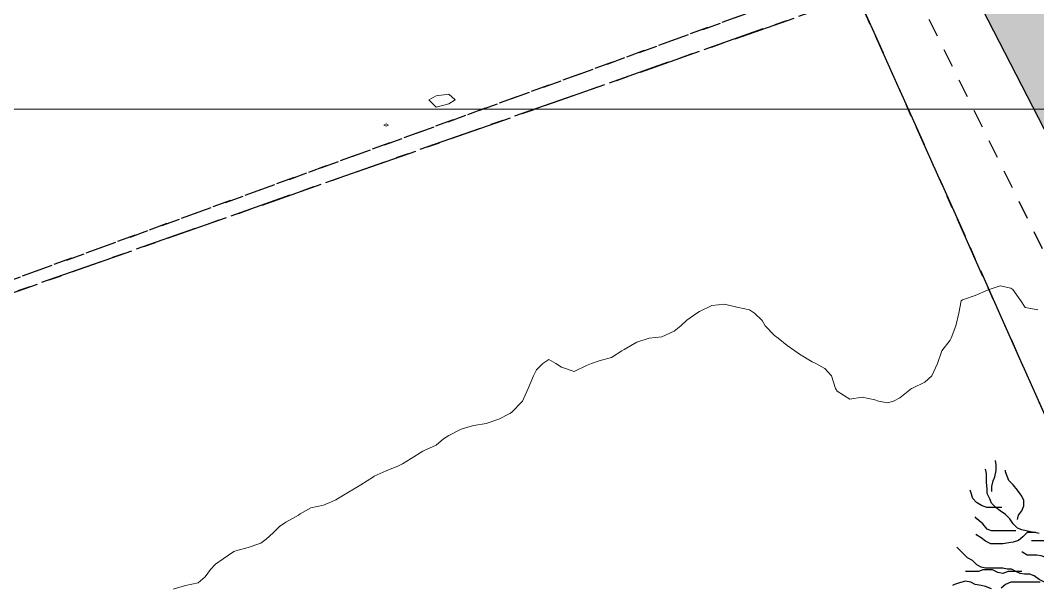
# Model space of a CAD drawing. Header units: centimetres. Extents: x 0 to 642158, y -847 to 649707.
# Drawn here: x 616984.16 to 617024.75, y 620868.31 to 620890.92 of the extents above; entities that cross this region are included whole.
import ezdxf

# ---------------------------------------------------------------- set-up
doc = ezdxf.new("R2010")
doc.units = ezdxf.units.CM
doc.header["$MEASUREMENT"] = 0
doc.linetypes.add('CENTERX2', pattern=[4, 2.5, -0.5, 0.5, -0.5])
doc.linetypes.add('JIS_02_0.7', pattern=[1.35, 0.75, -0.6])
for name, color, linetype, lineweight in [('MEV_grille', 254, 'Continuous', 9), ('MEV_vegetal_V', 7, 'Continuous', 25), ('WAL_parcellaire agricole', 7, 'JIS_02_0.7', 25), ('WAL_topographie 0.5', 253, 'Continuous', 20)]:
    doc.layers.add(name, color=color, linetype=linetype, lineweight=lineweight)
doc.layers.add('MEV_schema paysager_Ha', color=7, linetype='Continuous', lineweight=25, transparency=0.13)
doc.layers.add('SPW_parcellaire cadastral', color=7, linetype='CENTERX2', lineweight=25, true_color=0xff0542)
picture_1 = doc.add_image_def('image2.png', size_in_pixel=(6614, 11023))

# ---------------------------------------------------------------- blocks, each defined once
blk = doc.blocks.new('chataignier')
at = {"layer": 'MEV_vegetal_V'}
for points in [[(-10.933, 23.072), (-9.869, 23.072)], [(-12.877, 25.47), (-12.877, 25.71), (-12.808, 25.985), (-12.739, 26.191), (-12.671, 26.499), (-12.671, 26.774), (-12.705, 26.979)], [(-10.55, 23.412), (-10.763, 23.455), (-10.975, 23.497), (-11.401, 23.582), (-11.613, 23.667), (-11.826, 23.88), (-11.996, 24.135), (-12.209, 24.347), (-12.464, 24.517), (-12.676, 24.687), (-12.889, 24.9), (-12.974, 25.113), (-13.102, 25.368), (-13.102, 25.58), (-13.144, 25.92), (-13.144, 26.345), (-13.187, 26.558)], [(-11.613, 24.092), (-11.571, 24.305), (-11.401, 24.517), (-11.315, 24.772), (-11.315, 25.027), (-11.401, 25.24), (-11.613, 25.538), (-11.826, 25.793), (-12.038, 26.005), (-12.124, 26.218), (-12.209, 26.43), (-12.209, 26.515)], [(-12.396, 24.681), (-13.117, 24.681), (-13.391, 24.784), (-13.631, 24.921), (-13.803, 25.127), (-13.906, 25.436), (-13.94, 25.539)], [(-11.698, 23.54), (-12.889, 23.54), (-13.102, 23.625), (-13.314, 23.88), (-13.612, 24.135), (-13.697, 24.22)], [(-10.72, 23.455), (-11.145, 23.455), (-11.358, 23.242), (-11.571, 23.072), (-11.826, 22.987), (-12.038, 22.944), (-12.336, 22.902), (-12.932, 22.902), (-13.187, 23.029), (-13.399, 23.199), (-13.612, 23.327), (-13.654, 23.369)], [(-10.295, 21.031), (-10.55, 21.159), (-10.805, 21.329), (-11.018, 21.414), (-11.273, 21.414), (-11.486, 21.456), (-11.698, 21.541), (-11.911, 21.669), (-12.124, 21.669), (-12.336, 21.711), (-13.187, 21.711), (-13.399, 21.754), (-13.612, 21.882), (-13.825, 22.094), (-14.08, 22.222), (-14.335, 22.477), (-14.548, 22.689), (-14.59, 22.732)], [(-9.061, 22.137), (-9.954, 22.137), (-10.465, 22.307), (-10.677, 22.349), (-11.145, 22.349), (-11.358, 22.477), (-11.401, 22.519)], [(-11.401, 21.541), (-12.081, 21.541), (-12.336, 21.456), (-12.591, 21.499), (-12.846, 21.626), (-13.314, 21.626), (-13.527, 21.541), (-14.165, 21.541)], [(-10.507, 21.031), (-11.953, 21.031), (-12.209, 20.904), (-12.421, 20.734)], [(-12.889, 20.691), (-13.187, 20.819), (-13.399, 20.861), (-13.697, 20.904), (-13.91, 21.031), (-14.165, 21.074), (-14.463, 20.989), (-14.718, 20.904), (-14.803, 20.861)]]:
    blk.add_lwpolyline(points, dxfattribs=at)
blk = doc.blocks.new('legende vegetal')
at = {"layer": 'MEV_vegetal_V', "xscale": 0.813380367051966, "yscale": 0.813380367051966, "zscale": 0.813380367051966}
blk.add_blockref('chataignier', (617033.296, 620851.237), dxfattribs=at)
blk = doc.blocks.new('*U114')
at = {"layer": 'MEV_grille', "transparency": 33554687}
blk.add_lwpolyline([(-1338.461, 0), (1338.461, 0)], dxfattribs=at)
blk = doc.blocks.new('*U115')
at = {"layer": 'MEV_grille', "color": 0, "linetype": 'ByBlock', "lineweight": -2, "transparency": 16777216}
blk.add_blockref('*U114', (0, -1500), dxfattribs=at)

msp = doc.modelspace()

# ---------------------------------------------------------------- hatches: boundary and pattern name
at = {"layer": 'MEV_schema paysager_Ha', "true_color": 0xffffff, "transparency": 33554687}
h = msp.add_hatch(color=7, dxfattribs=at)
h.dxf.hatch_style = 1
h.paths.add_polyline_path([(617076.957, 620775.289), (617077.201, 620777.105), (617077.126, 620779.957), (617075.099, 620784.986), (617072.172, 620790.466), (617067.368, 620798.797), (617064.065, 620804.577), (617056.243, 620818.296), (617050.046, 620830.95), (617047.611, 620836.834), (617045.379, 620844.037), (617042.362, 620852.742), (617037.909, 620861.649), (617028.342, 620880.123), (617020.095, 620896.123), (617010.198, 620916.411), (617002.446, 620933.73), (616993.044, 620956.493), (616983.642, 620978.596), (616973.25, 621002.678), (616968.962, 621012.244), (616965.663, 621021.976), (616955.436, 621040.45), (616945.21, 621059.419), (616940.921, 621068.986), (616935.478, 621077.398), (616927.231, 621088.119), (616919.756, 621098.032), (616908.594, 621115.419), (616899.05, 621136.883), (616888.424, 621173.846), (616877.62, 621211.722), (616864.401, 621250.858), (616862.596, 621274.031), (616860.047, 621301.222), (616858.914, 621326.713), (616859.197, 621346.539), (616860.896, 621376.279), (616861.463, 621404.886), (616860.613, 621429.244), (616859.48, 621444.822), (616854.948, 621465.215), (616849, 621490.706), (616837.671, 621532.058), (616829.74, 621571.711), (616822.943, 621588.705), (616820.394, 621592.954), (616812.463, 621606.549), (616808.781, 621634.306), (616806.798, 621652.15), (616807.931, 621670.56), (616809.064, 621685.289), (616812.18, 621684.156), (616809.914, 621652.433), (616812.18, 621634.873), (616813.879, 621615.896), (616816.995, 621605.7), (616822.943, 621593.52), (616829.174, 621581.341), (616832.006, 621572.561), (616837.954, 621544.521), (616851.266, 621492.689), (616857.498, 621468.614), (616860.896, 621451.903), (616862.879, 621435.758), (616864.295, 621409.984), (616863.729, 621378.545), (616862.029, 621341.724), (616862.313, 621319.632), (616865.428, 621273.181), (616866.561, 621255.621), (616870.995, 621241.549), (616880.863, 621212.431), (616888.067, 621186.88), (616893.901, 621167.537), (616903.21, 621136.7), (616913.794, 621113.645), (616922.701, 621099.354), (616933.688, 621085.113), (616938.674, 621078.225), (616946.15, 621064.154), (616956.913, 621043.761), (616966.26, 621026.766), (616969.942, 621016.853), (616981.555, 620991.079), (616995.15, 620956.807), (617005.346, 620932.732), (617016.676, 620908.941), (617026.306, 620890.247), (617038.202, 620866.455), (617044.999, 620853.993), (617049.248, 620839.831), (617054.346, 620826.519), (617065.959, 620806.409), (617077.565, 620785.227), (617080.472, 620780.563), (617081.622, 620779.211), (617083.041, 620778.332)])
at = {"layer": 'MEV_schema paysager_Ha', "transparency": 33554687}
h = msp.add_hatch(dxfattribs=at)
h.set_pattern_fill('AR-CONC', color=256, angle=180)
h.set_pattern_definition([(230, (-1675.227, 123.2765), (-7.172601826, 0.62752135), [0.75, -8.25]), (175, (-1675.227, 123.2765), (1.387513336, -7.52192134), [0.6, -6.6]), (280.4514445, (-1675.8244, 123.329), (-5.78508847, -6.89439991), [0.63740192, -7.01142112]), (226.1842, (-1675.227, 121.2765), (-10.67241331, 1.65519281), [1.125, -12.375]), (276.6356355, (-1676.116, 121.414), (-9.34661946, -9.74118601), [0.95610342, -10.5171376]), (171.184164, (-1675.227, 121.277), (-9.34661945, -9.741186), [0.9, -9.90000001]), (201, (-1676.227, 121.7765), (-5.96907052, 4.026188907), [0.75, -8.25]), (146, (-1676.227, 121.7765), (-2.43315332, -7.25150045), [0.6, -6.6]), (251.4514447, (-1676.724, 122.112), (-8.40222377, -3.22531153), [0.6374019, -7.01142112]), (217.5, (-1675.2267, 123.2765), (-0.121598553, -3.328938538), [0, -6.52, 0, -6.7, 0, -6.625]), (187.5, (-1675.2267, 123.2765), (-2.630695374, -3.944117119), [0, -3.82, 0, -6.37, 0, -2.525]), (147.5, (-1672.9967, 123.2765), (-5.338224362, 0.225548717), [0, -2.5, 0, -7.8, 0, -10.35]), (137.5, (-1671.9967, 123.2765), (-5.831861693, -1.001049823), [0, -3.25, 0, -5.18, 0, -7.35])])
edge = h.paths.add_edge_path()
edge.add_line((617121.976, 620796.785), (617116.058, 620796.437))
edge.add_line((617116.058, 620796.437), (617105.963, 620797.481))
edge.add_line((617105.963, 620797.481), (617097.26, 620799.569))
edge.add_line((617097.26, 620799.569), (617084.032, 620804.675))
edge.add_line((617084.032, 620804.675), (617074.517, 620808.156))
edge.add_line((617074.517, 620808.156), (617071.268, 620810.361))
edge.add_line((617071.268, 620810.361), (617068.035, 620815.249))
edge.add_line((617068.035, 620815.249), (617064.74, 620822.031))
edge.add_line((617064.74, 620822.031), (617058.58, 620835.061))
edge.add_line((617058.58, 620835.061), (617054.406, 620845.682))
edge.add_line((617054.406, 620845.682), (617050.113, 620855.788))
edge.add_line((617050.113, 620855.788), (617045.999, 620866.351))
edge.add_line((617045.999, 620866.351), (617039.9, 620880.234))
edge.add_line((617039.9, 620880.234), (617033.652, 620896.308))
edge.add_line((617033.652, 620896.308), (617025.229, 620915.529))
edge.add_line((617025.229, 620915.529), (617016.633, 620934.812))
edge.add_line((617016.633, 620934.812), (617010.519, 620947.98))
edge.add_line((617010.519, 620947.98), (617007.218, 620955.828))
edge.add_line((617007.218, 620955.828), (617006.52, 620959.235))
edge.add_line((617006.52, 620959.235), (617008.724, 620965.501))
edge.add_line((617008.724, 620965.501), (617011.045, 620971.651))
edge.add_line((617011.045, 620971.651), (617007.564, 620972.231))
edge.add_line((617007.564, 620972.231), (617005.823, 620968.054))
edge.add_line((617005.823, 620968.054), (617003.516, 620963.511))
edge.add_arc((617021.194, 620957.62), 18.633, 161.5689, 193.1272)
edge.add_line((617003.047, 620953.388), (617005.585, 620947.723))
edge.add_line((617005.585, 620947.723), (617013.167, 620930.996))
edge.add_line((617013.167, 620930.996), (617022.942, 620907.238))
edge.add_line((617022.942, 620907.238), (617027.498, 620897.228))
edge.add_line((617027.498, 620897.228), (617030.865, 620889.78))
edge.add_line((617030.865, 620889.78), (617036.107, 620876.701))
edge.add_line((617036.107, 620876.701), (617043.655, 620861.585))
edge.add_line((617043.655, 620861.585), (617046.557, 620854.81))
edge.add_line((617046.557, 620854.81), (617048.998, 620848.669))
edge.add_line((617048.998, 620848.669), (617052.461, 620839.281))
edge.add_line((617052.461, 620839.281), (617057.299, 620827.332))
edge.add_line((617057.299, 620827.332), (617062.853, 620815.779))
edge.add_line((617062.853, 620815.779), (617071.7, 620800.2))
edge.add_line((617071.7, 620800.2), (617077.519, 620790.622))
edge.add_line((617077.519, 620790.622), (617081.641, 620781.651))
edge.add_line((617081.641, 620781.651), (617084.066, 620779.105))
edge.add_line((617084.066, 620779.105), (617105.15, 620789.126))
edge.add_line((617105.15, 620789.126), (617121.976, 620796.785))

# ---------------------------------------------------------------- linework, layer by layer
msp.add_lwpolyline([(617072.172, 620790.466), (617067.368, 620798.797), (617064.065, 620804.577), (617056.243, 620818.296), (617050.046, 620830.95), (617047.611, 620836.834), (617045.379, 620844.037), (617042.362, 620852.742), (617037.909, 620861.649), (617028.342, 620880.123), (617020.095, 620896.123), (617010.198, 620916.411), (617002.446, 620933.73), (616993.044, 620956.493)])
at = {"layer": 'SPW_parcellaire cadastral'}
for points in [[(617069.693, 620775.462), (617042.312, 620836.61), (617036.267, 620850.114), (617034.006, 620855.163), (617017.558, 620891.904), (616974.006, 620989.185), (616961.91, 621014.447), (616950.392, 621034.719), (616936.965, 621054.591), (616923.841, 621069.865), (616923.568, 621072.35), (616921.936, 621074.869), (616902.276, 621105.214), (616875.163, 621136.929), (616841.151, 621171.07), (616825.651, 621183.795), (616803.88, 621199.445), (616783.079, 621216.904), (616753.119, 621246.609), (616755.27, 621248.854), (616758.203, 621251.915), (616759.547, 621253.317)], [(616880.187, 621061.203), (616897.065, 621067.074), (616923.841, 621069.865), (616936.965, 621054.591), (616950.392, 621034.719), (616961.91, 621014.447), (616974.006, 620989.185), (617017.558, 620891.904), (616967.384, 620874.284), (616880.187, 621061.203)], [(616880.187, 621061.203), (616967.384, 620874.284), (617017.558, 620891.904), (617034.006, 620855.163), (617031.612, 620852.364), (617035.411, 620849.114), (617036.267, 620850.114), (617042.312, 620836.61), (616919.509, 620750.616)]]:
    msp.add_lwpolyline(points, dxfattribs=at)
at = {"layer": 'WAL_parcellaire agricole'}
for points in [[(616966.956, 620874.471), (616882.032, 621056.075), (616911.947, 621060.799), (616933.276, 621058.86), (616934.659, 621057.23), (616941.11, 621051.25), (616962.856, 621016.386), (617019.204, 620893.394), (616966.956, 620874.471)], [(616881.452, 621057.429), (616882.032, 621056.075), (616966.956, 620874.471), (617019.204, 620893.394), (617054.586, 620821.986), (617070.287, 620792.592)]]:
    msp.add_lwpolyline(points, dxfattribs=at)
at = {"layer": 'WAL_topographie 0.5'}
for points in [[(617001.25, 620887.602), (617001.504, 620887.75), (617001.25, 620887.981), (617000.75, 620887.909), (617000.462, 620887.75), (617000.75, 620887.462), (617001.25, 620887.602)], [(616998.75, 620886.702), (616998.844, 620886.75), (616998.75, 620886.792), (616998.664, 620886.75), (616998.75, 620886.702)], [(617024.75, 620879.39), (617024.25, 620879.472), (617024.071, 620879.75), (617023.75, 620880.2), (617023.679, 620880.25), (617023.25, 620880.347), (617022.977, 620880.25), (617022.75, 620880.167), (617022.25, 620879.956), (617021.75, 620879.786), (617021.697, 620879.75), (617021.603, 620879.25), (617021.487, 620878.75), (617021.29, 620878.25), (617021.25, 620878.173), (617020.927, 620877.75), (617020.75, 620877.25), (617020.75, 620877.25), (617020.521, 620876.75), (617020.25, 620876.5), (617019.75, 620876.269), (617019.719, 620876.25), (617019.25, 620875.875), (617019, 620875.75), (617018.75, 620875.679), (617018.393, 620875.75), (617018.25, 620875.796), (617017.75, 620875.908), (617017.25, 620875.829), (617016.75, 620876.145), (617016.687, 620876.25), (617016.518, 620876.75), (617016.25, 620877.05), (617015.893, 620877.25), (617015.75, 620877.319), (617015.25, 620877.619), (617015.062, 620877.75), (617014.75, 620877.958), (617014.4, 620878.25), (617014.25, 620878.365), (617013.88, 620878.75), (617013.75, 620878.956), (617013.456, 620879.25), (617013.25, 620879.38), (617012.75, 620879.492), (617012.25, 620879.607), (617011.75, 620879.56), (617011.25, 620879.313), (617011.146, 620879.25), (617010.75, 620878.971), (617010.508, 620878.75), (617010.25, 620878.534), (617009.75, 620878.313), (617009.25, 620878.25), (617009.25, 620878.25), (617008.75, 620878.099), (617008.25, 620877.81), (617008.157, 620877.75), (617007.75, 620877.488), (617007.25, 620877.346), (617006.95, 620877.25), (617006.75, 620877.173), (617006.25, 620876.931), (617005.75, 620877.099), (617005.523, 620877.25), (617005.25, 620877.404), (617005, 620877.25), (617004.75, 620877), (617004.635, 620876.75), (617004.417, 620876.25), (617004.25, 620875.868), (617004.191, 620875.75), (617003.75, 620875.295), (617003.685, 620875.25), (617003.25, 620875.028), (617002.75, 620874.859), (617002.25, 620874.772), (617002.15, 620874.75), (617001.75, 620874.625), (617001.25, 620874.371), (617001.044, 620874.25), (617000.75, 620873.987), (617000.25, 620873.771), (617000.221, 620873.75), (616999.75, 620873.454), (616999.406, 620873.25), (616999.25, 620873.161), (616998.75, 620872.964), (616998.281, 620872.75), (616998.25, 620872.734), (616997.75, 620872.406), (616997.472, 620872.25), (616997.25, 620872.121), (616996.75, 620871.813), (616996.594, 620871.75), (616996.25, 620871.601), (616995.75, 620871.492), (616995.329, 620871.25), (616995.25, 620871.2), (616994.75, 620870.927), (616994.5, 620870.75), (616994.25, 620870.5), (616993.961, 620870.25), (616993.75, 620870.083), (616993.25, 620869.917), (616992.75, 620869.785), (616992.683, 620869.75), (616992.25, 620869.455), (616991.95, 620869.25), (616991.75, 620869.036), (616991.528, 620868.75), (616991.25, 620868.5), (616990.75, 620868.4), (616990.25, 620868.25)]]:
    msp.add_lwpolyline(points, dxfattribs=at)

# ---------------------------------------------------------------- block references
at = {"layer": 'MEV_grille', "transparency": 33554687}
msp.add_blockref('*U115', (616669.481, 622387.381), dxfattribs=at)
at = {"layer": 'MEV_vegetal_V'}
msp.add_blockref('legende vegetal', (0.098, 0.193), dxfattribs=at)

# ---------------------------------------------------------------- pictures from other files: only their frames are drawn
image = msp.add_image(picture_1, insert=(616830.845, 620745.783), size_in_units=(429.466, 715.756), dxfattribs=dict(brightness=75))
image.dxf.flags = 7

doc.saveas('drawing.dxf')
